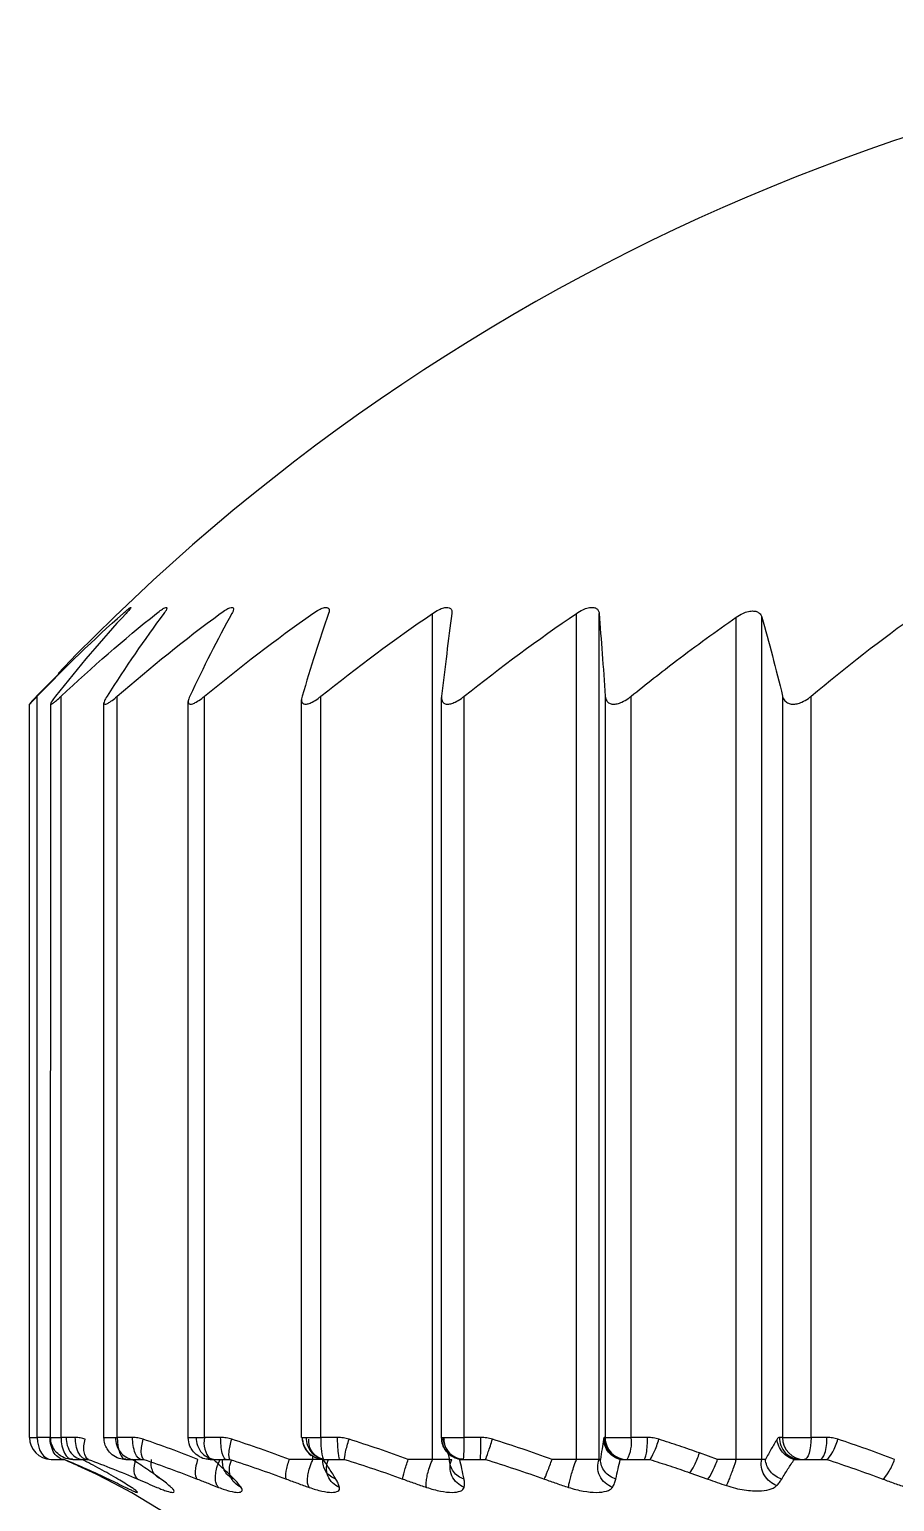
# Model space of a CAD drawing. Header units: inches. Extents: x 24920 to 61775, y 10942 to 38819.
# Drawn here: x 48663.48 to 48667.41, y 29690.45 to 29697.14 of the extents above; entities that cross this region are included whole.
import ezdxf

# ---------------------------------------------------------------- set-up
doc = ezdxf.new("R2010")
doc.units = ezdxf.units.IN
doc.header["$MEASUREMENT"] = 0
doc.layers.add('FF-FIXT', color=2, linetype='Continuous')

# ---------------------------------------------------------------- blocks, each defined once
blk = doc.blocks.new('ssgeg')
at = {"layer": 'FF-FIXT', "color": 8, "ltscale": 3}
for p, q in [((48895.3093, 29515.1446), (48895.3094, 29518.9901)), ((48895.9634, 29515.1446), (48895.9634, 29518.9901)), ((48896.0664, 29515.1446), (48896.0665, 29518.9901)), ((48896.6899, 29515.1446), (48896.69, 29518.9734)), ((48896.8058, 29515.1446), (48896.8058, 29518.9734)), ((48893.6093, 29518.7136), (48893.5099, 29518.6139)), ((48893.5132, 29515.2447), (48893.5133, 29518.6139)), ((48893.6215, 29515.2447), (48893.6216, 29518.6139)), ((48893.8766, 29515.2446), (48893.8767, 29518.6139)), ((48894.2731, 29515.2446), (48894.2732, 29518.6139)), ((48894.8025, 29515.2446), (48894.8026, 29518.6138)), ((48895.4534, 29515.2446), (48895.4535, 29518.6138)), ((48896.0943, 29518.6138), (48896.0943, 29515.2446)), ((48896.2119, 29515.2446), (48896.212, 29518.6138)), ((48896.9004, 29518.6138), (48896.9004, 29515.2446)), ((48897.0299, 29515.2446), (48897.03, 29518.6138)), ((48893.4777, 29515.2447), (48893.4778, 29518.578)), ((48893.5741, 29515.2447), (48893.5742, 29518.58)), ((48893.8163, 29515.2446), (48893.8163, 29518.5835)), ((48894.1989, 29515.2446), (48894.199, 29518.5896)), ((48894.714, 29515.2446), (48894.714, 29518.5977)), ((48895.3502, 29515.2446), (48895.3503, 29518.6076)), ((48893.4777, 29515.2447), (48893.5132, 29515.2447)), ((48893.5713, 29515.2447), (48893.5132, 29515.2447)), ((48893.5741, 29515.2447), (48893.6215, 29515.2447)), ((48893.6862, 29515.2447), (48893.6215, 29515.2447)), ((48893.8163, 29515.2446), (48893.8766, 29515.2446)), ((48893.9464, 29515.2446), (48893.8766, 29515.2446)), ((48894.1989, 29515.2446), (48894.2731, 29515.2446)), ((48894.3466, 29515.2446), (48894.2731, 29515.2446)), ((48894.714, 29515.2446), (48894.7181, 29515.2446)), ((48894.7181, 29515.2446), (48894.8025, 29515.2446)), ((48894.8781, 29515.2446), (48894.8025, 29515.2446)), ((48895.3502, 29515.2446), (48895.4534, 29515.2446)), ((48895.5295, 29515.2446), (48895.4534, 29515.2446)), ((48896.0886, 29515.2225), (48896.0938, 29515.2121)), ((48896.0943, 29515.2446), (48896.0901, 29515.2446)), ((48896.0943, 29515.2446), (48896.2119, 29515.2446)), ((48896.2868, 29515.2446), (48896.2119, 29515.2446)), ((48896.9004, 29515.2446), (48896.8856, 29515.2446)), ((48896.9004, 29515.2446), (48897.0299, 29515.2446)), ((48897.1021, 29515.2446), (48897.0299, 29515.2446)), ((48893.5777, 29515.1446), (48893.6359, 29515.1446)), ((48893.6741, 29515.1446), (48893.6669, 29515.1451)), ((48893.6741, 29515.1446), (48893.7388, 29515.1446)), ((48893.7388, 29515.1446), (48893.7451, 29515.1446)), ((48893.9163, 29515.1446), (48893.9861, 29515.1446)), ((48893.9861, 29515.1446), (48893.9973, 29515.1446)), ((48894.2989, 29515.1446), (48894.2893, 29515.1452)), ((48894.2989, 29515.1446), (48894.3724, 29515.1446)), ((48894.3724, 29515.1446), (48894.3884, 29515.1446)), ((48894.766, 29515.1446), (48894.6591, 29515.1446)), ((48894.766, 29515.1446), (48894.766, 29515.1596)), ((48894.8121, 29515.1446), (48894.8319, 29515.1446)), ((48894.8139, 29515.1446), (48894.8895, 29515.1446)), ((48894.8895, 29515.1446), (48894.9099, 29515.1446)), ((48895.3093, 29515.1446), (48895.1994, 29515.1446)), ((48895.3746, 29515.1917), (48895.3873, 29515.1446)), ((48895.3873, 29515.1446), (48895.3975, 29515.1446)), ((48895.4334, 29515.1446), (48895.4572, 29515.1446)), ((48895.4502, 29515.1446), (48895.5263, 29515.1446)), ((48895.5263, 29515.1446), (48895.5506, 29515.1446)), ((48895.9634, 29515.1446), (48895.8528, 29515.1446)), ((48896.0724, 29515.1446), (48896.0664, 29515.1446)), ((48896.1626, 29515.1446), (48896.19, 29515.1446)), ((48896.19, 29515.1446), (48896.269, 29515.1446)), ((48896.19, 29515.1446), (48896.1941, 29515.1446)), ((48896.1941, 29515.1446), (48896.269, 29515.1446)), ((48896.269, 29515.1446), (48896.2968, 29515.1446)), ((48896.6051, 29515.1446), (48896.5227, 29515.1746)), ((48896.6899, 29515.1446), (48896.6051, 29515.1446)), ((48896.8225, 29515.1446), (48896.8058, 29515.1446)), ((48896.9474, 29515.1517), (48896.9768, 29515.1445)), ((48896.9535, 29515.1446), (48896.9836, 29515.1446)), ((48896.9836, 29515.1446), (48897.0707, 29515.1446)), ((48896.9836, 29515.1446), (48896.9985, 29515.1446)), ((48896.9985, 29515.1446), (48897.0707, 29515.1446)), ((48897.0707, 29515.1446), (48897.1012, 29515.1446)), ((48896.4792, 29515.0845), (48896.5607, 29515.0554))]:
    blk.add_line(p, q, dxfattribs=at)
at = {"layer": 'FF-FIXT', "color": 8, "ltscale": 3, "flags": 128}
for points in [[(48893.5132, 29515.2447), (48893.5145, 29515.2251), (48893.5181, 29515.2064), (48893.5241, 29515.1891), (48893.5321, 29515.1739), (48893.5419, 29515.1615), (48893.553, 29515.1523), (48893.5651, 29515.1466), (48893.5777, 29515.1446)], [(48893.6215, 29515.2447), (48893.6225, 29515.2251), (48893.6255, 29515.2064), (48893.6304, 29515.1891), (48893.6369, 29515.1739), (48893.6449, 29515.1615), (48893.654, 29515.1523), (48893.6639, 29515.1466), (48893.6741, 29515.1446)], [(48893.8766, 29515.2446), (48893.8774, 29515.2251), (48893.8796, 29515.2064), (48893.8833, 29515.1891), (48893.8882, 29515.1739), (48893.8942, 29515.1615), (48893.9011, 29515.1523), (48893.9085, 29515.1466), (48893.9163, 29515.1446)], [(48897.0299, 29515.2446), (48897.0293, 29515.2251), (48897.0275, 29515.2063), (48897.0246, 29515.189), (48897.0207, 29515.1739), (48897.0159, 29515.1614), (48897.0105, 29515.1522), (48897.0046, 29515.1465), (48896.9985, 29515.1446)]]:
    blk.add_lwpolyline(points, dxfattribs=at)
at = {"layer": 'FF-FIXT', "color": 8, "ltscale": 3}
for centre, radius, start, end in [((48900.4663, 29512.1445), 9.5, 89.99878, 136.21829), ((48893.5777, 29515.2446), 0.1, 179.99024, 268.85997), ((48894.3893, 29515.2213), 0.1185, 168.64571, 220.31852), ((48894.8176, 29515.2442), 0.1008, 179.75411, 234.23388), ((48895.0298, 29515.22), 0.2286, 173.80759, 199.23848), ((48895.4504, 29515.2444), 0.0998, 179.87506, 269.87866), ((48894.6671, 29515.2197), 0.7867, 354.52241, 1.81377), ((48896.1942, 29515.2445), 0.0999, 179.95551, 269.95661), ((48896.0579, 29515.2204), 0.1559, 330.91952, 8.9345), ((48896.9994, 29515.2436), 0.0991, 179.45581, 269.4341), ((48892.4663, 29512.3807), 3, 315.58347, 65.76436)]:
    blk.add_arc(centre, radius, start, end, dxfattribs=at)
for points, knots in [([(48893.9032, 29518.9901), (48893.9103, 29518.9964), (48893.917, 29519.0022), (48893.9225, 29519.0068), (48893.9271, 29519.0106), (48893.931, 29519.0136), (48893.9338, 29519.0155), (48893.9366, 29519.0174), (48893.9383, 29519.0181), (48893.9386, 29519.0176), (48893.9389, 29519.0171), (48893.9381, 29519.0156), (48893.9365, 29519.0133), (48893.9348, 29519.011), (48893.9322, 29519.0078), (48893.929, 29519.004), (48893.9255, 29519), (48893.9212, 29518.9952), (48893.9165, 29518.9901)], [0, 0, 0, 0, 0.0000337382, 0.0000337382, 0.0000337382, 0.0000613606, 0.0000613606, 0.0000613606, 0.0000892256, 0.0000892256, 0.0000892256, 0.0001137012, 0.0001137012, 0.0001137012, 0.0001388699, 0.0001388699, 0.0001388699, 0.0001659953, 0.0001659953, 0.0001659953, 0.0001659953]), ([(48894.0553, 29518.9901), (48894.0632, 29518.9964), (48894.0709, 29519.0022), (48894.0777, 29519.0068), (48894.0833, 29519.0106), (48894.0883, 29519.0136), (48894.0923, 29519.0155), (48894.0963, 29519.0174), (48894.0994, 29519.0181), (48894.101, 29519.0176), (48894.1025, 29519.0171), (48894.103, 29519.0156), (48894.1025, 29519.0133), (48894.102, 29519.011), (48894.1005, 29519.0078), (48894.0983, 29519.004), (48894.0959, 29519), (48894.0927, 29518.9952), (48894.0889, 29518.9901)], [0, 0, 0, 0, 0.0000337382, 0.0000337382, 0.0000337382, 0.0000613606, 0.0000613606, 0.0000613606, 0.0000892256, 0.0000892256, 0.0000892256, 0.0001137012, 0.0001137012, 0.0001137012, 0.0001388699, 0.0001388699, 0.0001388699, 0.0001659953, 0.0001659953, 0.0001659953, 0.0001659953]), ([(48894.345, 29518.9901), (48894.3536, 29518.9964), (48894.3621, 29519.0022), (48894.3699, 29519.0068), (48894.3764, 29519.0106), (48894.3824, 29519.0136), (48894.3876, 29519.0155), (48894.3927, 29519.0174), (48894.3971, 29519.0181), (48894.4, 29519.0176), (48894.4027, 29519.0171), (48894.4043, 29519.0156), (48894.405, 29519.0133), (48894.4057, 29519.011), (48894.4054, 29519.0078), (48894.4042, 29519.004), (48894.403, 29519), (48894.4009, 29518.9952), (48894.398, 29518.9901)], [0, 0, 0, 0, 0.0000337382, 0.0000337382, 0.0000337382, 0.0000613606, 0.0000613606, 0.0000613606, 0.0000892256, 0.0000892256, 0.0000892256, 0.0001137012, 0.0001137012, 0.0001137012, 0.0001388699, 0.0001388699, 0.0001388699, 0.0001659953, 0.0001659953, 0.0001659953, 0.0001659953]), ([(48894.7661, 29518.9901), (48894.7751, 29518.9964), (48894.7843, 29519.0022), (48894.793, 29519.0068), (48894.8001, 29519.0106), (48894.8071, 29519.0136), (48894.8133, 29519.0155), (48894.8195, 29519.0174), (48894.825, 29519.0181), (48894.8292, 29519.0176), (48894.8329, 29519.0171), (48894.8358, 29519.0156), (48894.8376, 29519.0133), (48894.8394, 29519.011), (48894.8403, 29519.0078), (48894.8403, 29519.004), (48894.8402, 29518.9999), (48894.8392, 29518.9952), (48894.8374, 29518.9901)], [0, 0, 0, 0, 0.0000337382, 0.0000337382, 0.0000337382, 0.0000613606, 0.0000613606, 0.0000613606, 0.0000892256, 0.0000892256, 0.0000892256, 0.0001137012, 0.0001137012, 0.0001137012, 0.0001388699, 0.0001388699, 0.0001388699, 0.0001659953, 0.0001659953, 0.0001659953, 0.0001659953]), ([(48895.3094, 29518.9901), (48895.3187, 29518.9964), (48895.3283, 29519.0022), (48895.3377, 29519.0068), (48895.3455, 29519.0105), (48895.3532, 29519.0136), (48895.3602, 29519.0155), (48895.3673, 29519.0174), (48895.374, 29519.0181), (48895.3793, 29519.0175), (48895.3841, 29519.0171), (48895.388, 29519.0156), (48895.3909, 29519.0133), (48895.3939, 29519.011), (48895.3959, 29519.0077), (48895.397, 29519.004), (48895.3981, 29518.9999), (48895.3983, 29518.9952), (48895.3976, 29518.9901)], [0, 0, 0, 0, 0.0000337382, 0.0000337382, 0.0000337382, 0.0000613606, 0.0000613606, 0.0000613606, 0.0000892256, 0.0000892256, 0.0000892256, 0.0001137012, 0.0001137012, 0.0001137012, 0.0001388699, 0.0001388699, 0.0001388699, 0.0001659953, 0.0001659953, 0.0001659953, 0.0001659953]), ([(48895.9634, 29518.9901), (48895.9727, 29518.9964), (48895.9826, 29519.0022), (48895.9925, 29519.0068), (48896.0007, 29519.0105), (48896.009, 29519.0136), (48896.0168, 29519.0154), (48896.0246, 29519.0173), (48896.0322, 29519.0181), (48896.0386, 29519.0175), (48896.0443, 29519.017), (48896.0492, 29519.0156), (48896.0531, 29519.0133), (48896.0572, 29519.0109), (48896.0603, 29519.0077), (48896.0625, 29519.004), (48896.0648, 29518.9999), (48896.0661, 29518.9952), (48896.0665, 29518.9901)], [0, 0, 0, 0, 0.0000337382, 0.0000337382, 0.0000337382, 0.0000613606, 0.0000613606, 0.0000613606, 0.0000892256, 0.0000892256, 0.0000892256, 0.0001137012, 0.0001137012, 0.0001137012, 0.0001388699, 0.0001388699, 0.0001388699, 0.0001659953, 0.0001659953, 0.0001659953, 0.0001659953]), ([(48896.212, 29518.6138), (48896.2798, 29518.6689), (48896.3486, 29518.7229), (48896.4182, 29518.7757), (48896.5074, 29518.8435), (48896.5981, 29518.9094), (48896.69, 29518.9734)], [0, 0, 0, 0, 0.000264815, 0.000264815, 0.000264815, 0.0006044779, 0.0006044779, 0.0006044779, 0.0006044779]), ([(48896.69, 29518.9734), (48896.6992, 29518.9797), (48896.7091, 29518.9856), (48896.7193, 29518.9902), (48896.7277, 29518.994), (48896.7364, 29518.9971), (48896.7447, 29518.999), (48896.7532, 29519.0009), (48896.7615, 29519.0017), (48896.7688, 29519.0012), (48896.7753, 29519.0007), (48896.7811, 29518.9992), (48896.786, 29518.997), (48896.791, 29518.9946), (48896.7952, 29518.9914), (48896.7983, 29518.9877), (48896.8019, 29518.9835), (48896.8043, 29518.9786), (48896.8058, 29518.9734)], [0, 0, 0, 0, 0.0000338569, 0.0000338569, 0.0000338569, 0.0000614833, 0.0000614833, 0.0000614833, 0.0000893569, 0.0000893569, 0.0000893569, 0.0001137913, 0.0001137913, 0.0001137913, 0.0001388793, 0.0001388793, 0.0001388793, 0.0001667421, 0.0001667421, 0.0001667421, 0.0001667421]), ([(48893.5099, 29518.6139), (48893.5027, 29518.606), (48893.496, 29518.5987), (48893.4906, 29518.5926), (48893.4866, 29518.5882), (48893.4832, 29518.5844), (48893.4809, 29518.5818), (48893.479, 29518.5796), (48893.4779, 29518.5782), (48893.4778, 29518.5778), (48893.4777, 29518.5775), (48893.4785, 29518.5782), (48893.4803, 29518.5799), (48893.4819, 29518.5815), (48893.4844, 29518.584), (48893.4875, 29518.5871), (48893.492, 29518.5917), (48893.4977, 29518.5976), (48893.504, 29518.6042), (48893.507, 29518.6073), (48893.5101, 29518.6105), (48893.5133, 29518.6139)], [0, 0, 0, 0, 0.000037755, 0.000037755, 0.000037755, 0.0000657467, 0.0000657467, 0.0000657467, 0.0000895473, 0.0000895473, 0.0000895473, 0.0001134069, 0.0001134069, 0.0001134069, 0.0001365653, 0.0001365653, 0.0001365653, 0.0001706438, 0.0001706438, 0.0001706438, 0.000186607, 0.000186607, 0.000186607, 0.000186607]), ([(48893.5963, 29518.6139), (48893.5902, 29518.606), (48893.5847, 29518.5987), (48893.5808, 29518.5926), (48893.5778, 29518.5882), (48893.5757, 29518.5844), (48893.5748, 29518.5818), (48893.5739, 29518.5796), (48893.574, 29518.5782), (48893.575, 29518.5778), (48893.5761, 29518.5775), (48893.5781, 29518.5782), (48893.5809, 29518.5799), (48893.5837, 29518.5815), (48893.5872, 29518.584), (48893.5912, 29518.5871), (48893.597, 29518.5917), (48893.6038, 29518.5976), (48893.611, 29518.6042), (48893.6145, 29518.6073), (48893.618, 29518.6105), (48893.6216, 29518.6139)], [0, 0, 0, 0, 0.000037755, 0.000037755, 0.000037755, 0.0000657467, 0.0000657467, 0.0000657467, 0.0000895473, 0.0000895473, 0.0000895473, 0.0001134069, 0.0001134069, 0.0001134069, 0.0001365653, 0.0001365653, 0.0001365653, 0.0001706438, 0.0001706438, 0.0001706438, 0.000186607, 0.000186607, 0.000186607, 0.000186607]), ([(48893.8302, 29518.6139), (48893.8252, 29518.606), (48893.8211, 29518.5987), (48893.8187, 29518.5926), (48893.8169, 29518.5882), (48893.8161, 29518.5844), (48893.8164, 29518.5818), (48893.8167, 29518.5796), (48893.818, 29518.5782), (48893.8202, 29518.5778), (48893.8223, 29518.5775), (48893.8255, 29518.5782), (48893.8294, 29518.5799), (48893.8331, 29518.5815), (48893.8375, 29518.584), (48893.8423, 29518.5871), (48893.8493, 29518.5917), (48893.8572, 29518.5976), (48893.8652, 29518.6042), (48893.869, 29518.6073), (48893.8728, 29518.6105), (48893.8767, 29518.6139)], [0, 0, 0, 0, 0.000037755, 0.000037755, 0.000037755, 0.0000657467, 0.0000657467, 0.0000657467, 0.0000895473, 0.0000895473, 0.0000895473, 0.0001134069, 0.0001134069, 0.0001134069, 0.0001365653, 0.0001365653, 0.0001365653, 0.0001706438, 0.0001706438, 0.0001706438, 0.000186607, 0.000186607, 0.000186607, 0.000186607]), ([(48894.2063, 29518.6139), (48894.2026, 29518.606), (48894.2001, 29518.5986), (48894.1993, 29518.5926), (48894.1987, 29518.5882), (48894.1991, 29518.5844), (48894.2008, 29518.5818), (48894.2022, 29518.5795), (48894.2046, 29518.5782), (48894.2079, 29518.5778), (48894.2111, 29518.5775), (48894.2154, 29518.5782), (48894.2202, 29518.5799), (48894.2248, 29518.5815), (48894.2301, 29518.584), (48894.2356, 29518.5871), (48894.2437, 29518.5917), (48894.2524, 29518.5976), (48894.261, 29518.6042), (48894.265, 29518.6072), (48894.2691, 29518.6105), (48894.2732, 29518.6139)], [0, 0, 0, 0, 0.000037755, 0.000037755, 0.000037755, 0.0000657467, 0.0000657467, 0.0000657467, 0.0000895473, 0.0000895473, 0.0000895473, 0.0001134069, 0.0001134069, 0.0001134069, 0.0001365653, 0.0001365653, 0.0001365653, 0.0001706438, 0.0001706438, 0.0001706438, 0.000186607, 0.000186607, 0.000186607, 0.000186607]), ([(48894.7169, 29518.6138), (48894.7145, 29518.606), (48894.7135, 29518.5986), (48894.7143, 29518.5926), (48894.7149, 29518.5882), (48894.7166, 29518.5844), (48894.7196, 29518.5817), (48894.7221, 29518.5795), (48894.7256, 29518.5781), (48894.7298, 29518.5778), (48894.7341, 29518.5775), (48894.7394, 29518.5782), (48894.745, 29518.5799), (48894.7505, 29518.5815), (48894.7565, 29518.584), (48894.7626, 29518.5871), (48894.7715, 29518.5917), (48894.7809, 29518.5976), (48894.7899, 29518.6041), (48894.7942, 29518.6072), (48894.7984, 29518.6105), (48894.8026, 29518.6138)], [0, 0, 0, 0, 0.000037755, 0.000037755, 0.000037755, 0.0000657467, 0.0000657467, 0.0000657467, 0.0000895473, 0.0000895473, 0.0000895473, 0.0001134069, 0.0001134069, 0.0001134069, 0.0001365653, 0.0001365653, 0.0001365653, 0.0001706438, 0.0001706438, 0.0001706438, 0.000186607, 0.000186607, 0.000186607, 0.000186607]), ([(48895.3507, 29518.6138), (48895.3498, 29518.606), (48895.3503, 29518.5986), (48895.3527, 29518.5926), (48895.3545, 29518.5881), (48895.3575, 29518.5843), (48895.3616, 29518.5817), (48895.3652, 29518.5795), (48895.3697, 29518.5781), (48895.3749, 29518.5778), (48895.3801, 29518.5775), (48895.3862, 29518.5782), (48895.3926, 29518.5799), (48895.3988, 29518.5815), (48895.4054, 29518.584), (48895.412, 29518.5871), (48895.4216, 29518.5917), (48895.4313, 29518.5976), (48895.4406, 29518.6041), (48895.445, 29518.6072), (48895.4493, 29518.6105), (48895.4535, 29518.6138)], [0, 0, 0, 0, 0.000037755, 0.000037755, 0.000037755, 0.0000657467, 0.0000657467, 0.0000657467, 0.0000895473, 0.0000895473, 0.0000895473, 0.0001134069, 0.0001134069, 0.0001134069, 0.0001365653, 0.0001365653, 0.0001365653, 0.0001706438, 0.0001706438, 0.0001706438, 0.000186607, 0.000186607, 0.000186607, 0.000186607]), ([(48896.0943, 29518.6138), (48896.0949, 29518.606), (48896.0969, 29518.5986), (48896.1009, 29518.5926), (48896.1039, 29518.5881), (48896.108, 29518.5843), (48896.1132, 29518.5817), (48896.1177, 29518.5795), (48896.1232, 29518.5781), (48896.1292, 29518.5778), (48896.1353, 29518.5775), (48896.1421, 29518.5782), (48896.149, 29518.5798), (48896.1558, 29518.5815), (48896.1629, 29518.584), (48896.1698, 29518.5871), (48896.1798, 29518.5917), (48896.1899, 29518.5976), (48896.1991, 29518.6041), (48896.2035, 29518.6072), (48896.2078, 29518.6105), (48896.212, 29518.6138)], [0, 0, 0, 0, 0.000037755, 0.000037755, 0.000037755, 0.0000657467, 0.0000657467, 0.0000657467, 0.0000895473, 0.0000895473, 0.0000895473, 0.0001134069, 0.0001134069, 0.0001134069, 0.0001365653, 0.0001365653, 0.0001365653, 0.0001706438, 0.0001706438, 0.0001706438, 0.000186607, 0.000186607, 0.000186607, 0.000186607]), ([(48896.9004, 29518.6138), (48896.9024, 29518.6059), (48896.9058, 29518.5986), (48896.9112, 29518.5926), (48896.9152, 29518.5881), (48896.9204, 29518.5843), (48896.9267, 29518.5817), (48896.932, 29518.5795), (48896.9382, 29518.5781), (48896.9449, 29518.5778), (48896.9516, 29518.5774), (48896.959, 29518.5782), (48896.9664, 29518.5798), (48896.9736, 29518.5814), (48896.9809, 29518.584), (48896.988, 29518.5871), (48896.9983, 29518.5916), (48897.0084, 29518.5976), (48897.0175, 29518.6041), (48897.0218, 29518.6072), (48897.026, 29518.6104), (48897.03, 29518.6138)], [0, 0, 0, 0, 0.000037755, 0.000037755, 0.000037755, 0.0000657467, 0.0000657467, 0.0000657467, 0.0000895473, 0.0000895473, 0.0000895473, 0.0001134069, 0.0001134069, 0.0001134069, 0.0001365653, 0.0001365653, 0.0001365653, 0.0001706438, 0.0001706438, 0.0001706438, 0.000186607, 0.000186607, 0.000186607, 0.000186607]), ([(48893.6358, 29515.1446), (48893.6206, 29515.1446), (48893.6028, 29515.1544), (48893.5776, 29515.1935), (48893.5714, 29515.2211), (48893.5714, 29515.2447)], [0, 0, 0, 0, 0.5, 0.5, 1, 1, 1, 1]), ([(48893.6737, 29515.1462), (48893.6664, 29515.1461), (48893.6473, 29515.1458), (48893.6191, 29515.1591), (48893.5962, 29515.1798), (48893.582, 29515.2035), (48893.5751, 29515.2247), (48893.5744, 29515.239), (48893.5741, 29515.2447)], [0, 0, 0, 0, 0.138472, 0.365136, 0.576623, 0.725559, 0.891727, 1, 1, 1, 1]), ([(48893.644, 29515.2447), (48893.644, 29515.2211), (48893.6516, 29515.1935), (48893.682, 29515.1544), (48893.7035, 29515.1446), (48893.7219, 29515.1446)], [0, 0, 0, 0, 0.5, 0.5, 1, 1, 1, 1]), ([(48893.7388, 29515.1446), (48893.7264, 29515.1446), (48893.7119, 29515.1544), (48893.6913, 29515.1935), (48893.6862, 29515.2211), (48893.6862, 29515.2447)], [0, 0, 0, 0, 0.5, 0.5, 1, 1, 1, 1]), ([(48893.7307, 29515.2368), (48893.7234, 29515.239), (48893.7088, 29515.2436), (48893.6937, 29515.2443), (48893.6862, 29515.2447)], [0, 0, 0, 0, 0.498577, 1, 1, 1, 1]), ([(48893.7451, 29515.1446), (48893.7361, 29515.1497), (48893.7287, 29515.1616), (48893.7234, 29515.1959), (48893.7255, 29515.2174), (48893.7307, 29515.2368)], [0, 0, 0, 0, 0.5, 0.5, 1, 1, 1, 1]), ([(48893.9156, 29515.1462), (48893.9081, 29515.1461), (48893.8888, 29515.1459), (48893.8605, 29515.1596), (48893.8377, 29515.1805), (48893.8236, 29515.2046), (48893.8171, 29515.2256), (48893.8165, 29515.2395), (48893.8163, 29515.2446)], [0, 0, 0, 0, 0.142537, 0.369678, 0.582389, 0.73218, 0.901643, 1, 1, 1, 1]), ([(48893.8687, 29515.2446), (48893.8687, 29515.2211), (48893.8771, 29515.1935), (48893.9107, 29515.1544), (48893.9345, 29515.1446), (48893.9548, 29515.1446)], [0, 0, 0, 0, 0.5, 0.5, 1, 1, 1, 1]), ([(48893.9861, 29515.1446), (48893.9768, 29515.1446), (48893.9658, 29515.1544), (48893.9503, 29515.1935), (48893.9464, 29515.2211), (48893.9465, 29515.2446)], [0, 0, 0, 0, 0.5, 0.5, 1, 1, 1, 1]), ([(48893.9945, 29515.2368), (48893.9866, 29515.239), (48893.9709, 29515.2436), (48893.9546, 29515.2443), (48893.9464, 29515.2446)], [0, 0, 0, 0, 0.498577, 1, 1, 1, 1]), ([(48893.9973, 29515.1446), (48893.991, 29515.1497), (48893.9865, 29515.1616), (48893.9855, 29515.1959), (48893.9889, 29515.2174), (48893.9945, 29515.2368)], [0, 0, 0, 0, 0.5, 0.5, 1, 1, 1, 1]), ([(48894.2434, 29515.1446), (48894.202, 29515.1609), (48894.1196, 29515.1932), (48894.0361, 29515.2223), (48893.9945, 29515.2368)], [0, 0, 0, 0, 0.501587, 1, 1, 1, 1]), ([(48894.2978, 29515.1462), (48894.29, 29515.1462), (48894.2704, 29515.1462), (48894.2418, 29515.1604), (48894.2195, 29515.1818), (48894.2029, 29515.2101), (48894.2005, 29515.2313), (48894.1989, 29515.2446)], [0, 0, 0, 0, 0.149031, 0.377447, 0.592321, 0.743761, 1, 1, 1, 1]), ([(48894.2349, 29515.2446), (48894.2349, 29515.2211), (48894.2439, 29515.1935), (48894.2801, 29515.1544), (48894.3057, 29515.1446), (48894.3275, 29515.1446)], [0, 0, 0, 0, 0.5, 0.5, 1, 1, 1, 1]), ([(48894.3724, 29515.1446), (48894.3664, 29515.1446), (48894.3592, 29515.1544), (48894.3491, 29515.1935), (48894.3466, 29515.2211), (48894.3466, 29515.2446)], [0, 0, 0, 0, 0.5, 0.5, 1, 1, 1, 1]), ([(48894.3972, 29515.2368), (48894.3889, 29515.239), (48894.3723, 29515.2436), (48894.3552, 29515.2443), (48894.3466, 29515.2446)], [0, 0, 0, 0, 0.4985774, 1, 1, 1, 1]), ([(48894.3884, 29515.1446), (48894.3849, 29515.1497), (48894.3833, 29515.1616), (48894.3866, 29515.1959), (48894.3913, 29515.2174), (48894.3972, 29515.2368)], [0, 0, 0, 0, 0.5, 0.5, 1, 1, 1, 1]), ([(48894.6591, 29515.1446), (48894.6156, 29515.1608), (48894.5288, 29515.1932), (48894.441, 29515.2223), (48894.3972, 29515.2368)], [0, 0, 0, 0, 0.501585, 1, 1, 1, 1]), ([(48894.8149, 29515.1446), (48894.8088, 29515.145), (48894.7964, 29515.1456), (48894.7786, 29515.1517), (48894.7621, 29515.1612), (48894.7476, 29515.174), (48894.7355, 29515.1895), (48894.7264, 29515.207), (48894.7202, 29515.2256), (48894.7188, 29515.2383), (48894.7181, 29515.2446)], [0, 0, 0, 0, 0.127045, 0.25387, 0.380304, 0.506187, 0.631312, 0.755421, 0.878389, 1, 1, 1, 1]), ([(48894.7348, 29515.2446), (48894.7348, 29515.2211), (48894.7442, 29515.1934), (48894.7822, 29515.1544), (48894.809, 29515.1446), (48894.8319, 29515.1446)], [0, 0, 0, 0, 0.5, 0.5, 1, 1, 1, 1]), ([(48894.8121, 29515.1446), (48894.7943, 29515.1495), (48894.776, 29515.1607), (48894.7513, 29515.1945), (48894.7456, 29515.2165), (48894.7471, 29515.2368)], [0, 0, 0, 0, 0.5, 0.5, 1, 1, 1, 1]), ([(48894.8895, 29515.1446), (48894.8868, 29515.1446), (48894.8837, 29515.1544), (48894.8792, 29515.1934), (48894.8781, 29515.2211), (48894.8781, 29515.2446)], [0, 0, 0, 0, 0.5, 0.5, 1, 1, 1, 1]), ([(48894.9301, 29515.2368), (48894.9216, 29515.239), (48894.9045, 29515.2436), (48894.8869, 29515.2443), (48894.8781, 29515.2446)], [0, 0, 0, 0, 0.498577, 1, 1, 1, 1]), ([(48894.9099, 29515.1446), (48894.9092, 29515.1497), (48894.9107, 29515.1616), (48894.9182, 29515.1959), (48894.9241, 29515.2174), (48894.9301, 29515.2368)], [0, 0, 0, 0, 0.5, 0.5, 1, 1, 1, 1]), ([(48895.1994, 29515.1446), (48895.1547, 29515.1608), (48895.0654, 29515.1932), (48894.9751, 29515.2223), (48894.9301, 29515.2368)], [0, 0, 0, 0, 0.501587, 1, 1, 1, 1]), ([(48895.3894, 29515.1654), (48895.3812, 29515.173), (48895.3671, 29515.1861), (48895.3533, 29515.214), (48895.3514, 29515.2333), (48895.3502, 29515.2446)], [0, 0, 0, 0, 0.364853, 0.629129, 1, 1, 1, 1]), ([(48895.3576, 29515.2446), (48895.3576, 29515.221), (48895.3674, 29515.1934), (48895.4062, 29515.1544), (48895.4337, 29515.1446), (48895.4572, 29515.1446)], [0, 0, 0, 0, 0.5, 0.5, 1, 1, 1, 1]), ([(48895.3576, 29515.2446), (48895.3584, 29515.2443), (48895.3601, 29515.2435), (48895.3617, 29515.239), (48895.3624, 29515.2367)], [0, 0, 0, 0, 0.501141, 1, 1, 1, 1]), ([(48895.4334, 29515.1446), (48895.4149, 29515.1494), (48895.3956, 29515.1607), (48895.3687, 29515.1945), (48895.3619, 29515.2165), (48895.3624, 29515.2367)], [0, 0, 0, 0, 0.5, 0.5, 1, 1, 1, 1]), ([(48895.5263, 29515.1446), (48895.527, 29515.1446), (48895.5279, 29515.1544), (48895.5291, 29515.1934), (48895.5295, 29515.221), (48895.5295, 29515.2446)], [0, 0, 0, 0, 0.5, 0.5, 1, 1, 1, 1]), ([(48895.5818, 29515.2367), (48895.5732, 29515.239), (48895.5561, 29515.2435), (48895.5383, 29515.2443), (48895.5295, 29515.2446)], [0, 0, 0, 0, 0.498577, 1, 1, 1, 1]), ([(48895.5506, 29515.1446), (48895.5528, 29515.1497), (48895.5572, 29515.1616), (48895.5688, 29515.1958), (48895.5757, 29515.2174), (48895.5818, 29515.2367)], [0, 0, 0, 0, 0.5, 0.5, 1, 1, 1, 1]), ([(48895.8528, 29515.1446), (48895.8077, 29515.1608), (48895.7179, 29515.1932), (48895.6271, 29515.2222), (48895.5818, 29515.2367)], [0, 0, 0, 0, 0.501585, 1, 1, 1, 1]), ([(48896.0873, 29515.2367), (48896.0848, 29515.2222), (48896.0798, 29515.1932), (48896.0749, 29515.1608), (48896.0724, 29515.1446)], [0, 0, 0, 0, 0.498413, 1, 1, 1, 1]), ([(48896.0901, 29515.2446), (48896.0896, 29515.2442), (48896.0887, 29515.2435), (48896.0877, 29515.239), (48896.0873, 29515.2367)], [0, 0, 0, 0, 0.501141, 1, 1, 1, 1]), ([(48896.1626, 29515.1446), (48896.1439, 29515.1494), (48896.124, 29515.1607), (48896.0955, 29515.1945), (48896.0876, 29515.2165), (48896.0873, 29515.2367)], [0, 0, 0, 0, 0.5, 0.5, 1, 1, 1, 1]), ([(48896.1058, 29515.1858), (48896.1023, 29515.1916), (48896.0953, 29515.203), (48896.0895, 29515.2215), (48896.0887, 29515.2339), (48896.0883, 29515.2397)], [0, 0, 0, 0, 0.352028, 0.696606, 1, 1, 1, 1]), ([(48896.0901, 29515.2446), (48896.0901, 29515.221), (48896.0999, 29515.1934), (48896.1389, 29515.1544), (48896.1664, 29515.1446), (48896.19, 29515.1446)], [0, 0, 0, 0, 0.5, 0.5, 1, 1, 1, 1]), ([(48896.269, 29515.1446), (48896.2732, 29515.1446), (48896.2781, 29515.1544), (48896.285, 29515.1934), (48896.2868, 29515.221), (48896.2868, 29515.2446)], [0, 0, 0, 0, 0.5, 0.5, 1, 1, 1, 1]), ([(48896.3383, 29515.2367), (48896.3298, 29515.239), (48896.313, 29515.2435), (48896.2955, 29515.2442), (48896.2868, 29515.2446)], [0, 0, 0, 0, 0.4985765, 1, 1, 1, 1]), ([(48896.2968, 29515.1446), (48896.3018, 29515.1496), (48896.309, 29515.1616), (48896.3244, 29515.1958), (48896.3323, 29515.2174), (48896.3383, 29515.2367)], [0, 0, 0, 0, 0.5, 0.5, 1, 1, 1, 1]), ([(48896.5227, 29515.1746), (48896.492, 29515.1854), (48896.4308, 29515.2068), (48896.3691, 29515.2268), (48896.3383, 29515.2367)], [0, 0, 0, 0, 0.501107, 1, 1, 1, 1]), ([(48896.8754, 29515.2367), (48896.8665, 29515.2222), (48896.8488, 29515.1931), (48896.8313, 29515.1608), (48896.8225, 29515.1446)], [0, 0, 0, 0, 0.498412, 1, 1, 1, 1]), ([(48896.8856, 29515.2446), (48896.8838, 29515.2442), (48896.8804, 29515.2435), (48896.877, 29515.239), (48896.8754, 29515.2367)], [0, 0, 0, 0, 0.501141, 1, 1, 1, 1]), ([(48896.9535, 29515.1446), (48896.9348, 29515.1494), (48896.9148, 29515.1606), (48896.8853, 29515.1945), (48896.8766, 29515.2165), (48896.8754, 29515.2367)], [0, 0, 0, 0, 0.5, 0.5, 1, 1, 1, 1]), ([(48896.8856, 29515.2446), (48896.8856, 29515.221), (48896.8951, 29515.1934), (48896.9334, 29515.1543), (48896.9605, 29515.1446), (48896.9836, 29515.1446)], [0, 0, 0, 0, 0.5, 0.5, 1, 1, 1, 1]), ([(48897.0707, 29515.1446), (48897.0781, 29515.1446), (48897.0868, 29515.1543), (48897.0991, 29515.1934), (48897.1021, 29515.221), (48897.1021, 29515.2446)], [0, 0, 0, 0, 0.5, 0.5, 1, 1, 1, 1]), ([(48897.1012, 29515.1446), (48897.1089, 29515.1496), (48897.1187, 29515.1616), (48897.1375, 29515.1958), (48897.1461, 29515.2174), (48897.1518, 29515.2367)], [0, 0, 0, 0, 0.5, 0.5, 1, 1, 1, 1]), ([(48897.1518, 29515.2367), (48897.1437, 29515.239), (48897.1274, 29515.2435), (48897.1106, 29515.2442), (48897.1021, 29515.2446)], [0, 0, 0, 0, 0.498577, 1, 1, 1, 1]), ([(48897.4092, 29515.1446), (48897.3664, 29515.1608), (48897.2811, 29515.1931), (48897.1948, 29515.2222), (48897.1518, 29515.2367)], [0, 0, 0, 0, 0.501585, 1, 1, 1, 1]), ([(48893.8259, 29515.0555), (48893.7939, 29515.0712), (48893.73, 29515.1025), (48893.6654, 29515.1306), (48893.6332, 29515.1446)], [0, 0, 0, 0, 0.501894, 1, 1, 1, 1]), ([(48893.637, 29515.1446), (48893.6705, 29515.1306), (48893.7379, 29515.1025), (48893.8044, 29515.0712), (48893.8378, 29515.0555)], [0, 0, 0, 0, 0.498106, 1, 1, 1, 1]), ([(48893.8799, 29515.0555), (48893.8527, 29515.0712), (48893.7985, 29515.1025), (48893.7436, 29515.1306), (48893.7163, 29515.1446)], [0, 0, 0, 0, 0.501894, 1, 1, 1, 1]), ([(48893.7451, 29515.1446), (48893.7826, 29515.1306), (48893.8578, 29515.1025), (48893.9322, 29515.0712), (48893.9695, 29515.0555)], [0, 0, 0, 0, 0.498105, 1, 1, 1, 1]), ([(48894.0753, 29515.0555), (48894.0535, 29515.0712), (48894.0101, 29515.1025), (48893.9662, 29515.1306), (48893.9443, 29515.1446)], [0, 0, 0, 0, 0.501894, 1, 1, 1, 1]), ([(48893.9695, 29515.0555), (48893.9611, 29515.0616), (48893.9552, 29515.0744), (48893.9526, 29515.1077), (48893.9558, 29515.1273), (48893.9612, 29515.1446)], [0, 0, 0, 0, 0.5, 0.5, 1, 1, 1, 1]), ([(48893.9973, 29515.1446), (48894.038, 29515.1306), (48894.1195, 29515.1025), (48894.2001, 29515.0712), (48894.2406, 29515.0555)], [0, 0, 0, 0, 0.498106, 1, 1, 1, 1]), ([(48894.0753, 29515.0555), (48894.0605, 29515.0612), (48894.0468, 29515.073), (48894.031, 29515.1058), (48894.0292, 29515.1261), (48894.0327, 29515.1446)], [0, 0, 0, 0, 0.5, 0.5, 1, 1, 1, 1]), ([(48894.2406, 29515.0555), (48894.2348, 29515.0616), (48894.2317, 29515.0744), (48894.2331, 29515.1077), (48894.2375, 29515.1273), (48894.2434, 29515.1446)], [0, 0, 0, 0, 0.5, 0.5, 1, 1, 1, 1]), ([(48894.4077, 29515.0555), (48894.3919, 29515.0712), (48894.3602, 29515.1025), (48894.3281, 29515.1306), (48894.3122, 29515.1446)], [0, 0, 0, 0, 0.501894, 1, 1, 1, 1]), ([(48894.337, 29515.0179), (48894.3336, 29515.0223), (48894.3267, 29515.031), (48894.3225, 29515.0529), (48894.3232, 29515.0791), (48894.3286, 29515.1046), (48894.3362, 29515.1268), (48894.342, 29515.1387), (48894.3449, 29515.1446)], [0, 0, 0, 0, 0.187319, 0.374876, 0.562147, 0.749607, 0.875012, 1, 1, 1, 1]), ([(48894.4077, 29515.0555), (48894.3915, 29515.0612), (48894.376, 29515.073), (48894.357, 29515.1058), (48894.3538, 29515.1261), (48894.3564, 29515.1446)], [0, 0, 0, 0, 0.5, 0.5, 1, 1, 1, 1]), ([(48894.4396, 29515.0179), (48894.4188, 29515.0265), (48894.3987, 29515.0456), (48894.3823, 29515.0954), (48894.3868, 29515.1239), (48894.398, 29515.1446)], [0, 0, 0, 0, 0.5, 0.5, 1, 1, 1, 1]), ([(48894.3884, 29515.1446), (48894.4313, 29515.1306), (48894.5174, 29515.1025), (48894.6025, 29515.0712), (48894.6452, 29515.0555)], [0, 0, 0, 0, 0.498105, 1, 1, 1, 1]), ([(48894.6452, 29515.0555), (48894.6423, 29515.0616), (48894.642, 29515.0744), (48894.6474, 29515.1076), (48894.653, 29515.1273), (48894.6591, 29515.1446)], [0, 0, 0, 0, 0.5, 0.5, 1, 1, 1, 1]), ([(48894.7483, 29515.0179), (48894.7461, 29515.0223), (48894.7418, 29515.031), (48894.7406, 29515.0529), (48894.7436, 29515.0791), (48894.75, 29515.1046), (48894.7578, 29515.1268), (48894.7633, 29515.1387), (48894.766, 29515.1446)], [0, 0, 0, 0, 0.187319, 0.374876, 0.562147, 0.749607, 0.875012, 1, 1, 1, 1]), ([(48894.8112, 29515.1446), (48894.804, 29515.1446), (48894.7908, 29515.1446), (48894.7737, 29515.1446), (48894.766, 29515.1446)], [0, 0, 0, 0, 0.54618, 1, 1, 1, 1]), ([(48894.8702, 29515.0555), (48894.8528, 29515.0612), (48894.8359, 29515.073), (48894.8141, 29515.1058), (48894.8096, 29515.1261), (48894.8112, 29515.1446)], [0, 0, 0, 0, 0.5, 0.5, 1, 1, 1, 1]), ([(48894.8702, 29515.0555), (48894.8606, 29515.0712), (48894.8413, 29515.1025), (48894.8218, 29515.1306), (48894.8121, 29515.1446)], [0, 0, 0, 0, 0.501894, 1, 1, 1, 1]), ([(48894.8864, 29515.0179), (48894.8646, 29515.0265), (48894.843, 29515.0456), (48894.8237, 29515.0954), (48894.8269, 29515.1239), (48894.8373, 29515.1446)], [0, 0, 0, 0, 0.5, 0.5, 1, 1, 1, 1]), ([(48894.9099, 29515.1446), (48894.9541, 29515.1306), (48895.043, 29515.1025), (48895.1307, 29515.0712), (48895.1748, 29515.0555)], [0, 0, 0, 0, 0.498106, 1, 1, 1, 1]), ([(48895.1748, 29515.0555), (48895.1748, 29515.0615), (48895.1773, 29515.0744), (48895.1866, 29515.1076), (48895.1931, 29515.1273), (48895.1994, 29515.1446)], [0, 0, 0, 0, 0.5, 0.5, 1, 1, 1, 1]), ([(48895.2823, 29515.0179), (48895.2814, 29515.0222), (48895.2797, 29515.031), (48895.2817, 29515.0529), (48895.2868, 29515.0791), (48895.2941, 29515.1046), (48895.3019, 29515.1268), (48895.3069, 29515.1387), (48895.3094, 29515.1446)], [0, 0, 0, 0, 0.187319, 0.374876, 0.562147, 0.749607, 0.875012, 1, 1, 1, 1]), ([(48895.3873, 29515.1446), (48895.3862, 29515.1446), (48895.3814, 29515.1446), (48895.3626, 29515.1446), (48895.3364, 29515.1446), (48895.3173, 29515.1446), (48895.3093, 29515.1446)], [0, 0, 0, 0, 0.0981169, 0.4296993, 0.7612628, 1, 1, 1, 1]), ([(48895.4529, 29515.0179), (48895.4306, 29515.0265), (48895.408, 29515.0456), (48895.3862, 29515.0954), (48895.388, 29515.1239), (48895.3975, 29515.1446)], [0, 0, 0, 0, 0.5, 0.5, 1, 1, 1, 1]), ([(48895.4527, 29515.0555), (48895.4346, 29515.0611), (48895.4166, 29515.073), (48895.3924, 29515.1058), (48895.3867, 29515.1261), (48895.3873, 29515.1446)], [0, 0, 0, 0, 0.5, 0.5, 1, 1, 1, 1]), ([(48895.4503, 29515.1458), (48895.4407, 29515.1463), (48895.4193, 29515.1473), (48895.3977, 29515.1564), (48895.3895, 29515.1652), (48895.3894, 29515.1654)], [0, 0, 0, 0, 0.445697, 0.990458, 1, 1, 1, 1]), ([(48895.4527, 29515.0555), (48895.4495, 29515.0712), (48895.4431, 29515.1025), (48895.4366, 29515.1306), (48895.4334, 29515.1446)], [0, 0, 0, 0, 0.501894, 1, 1, 1, 1]), ([(48895.5506, 29515.1446), (48895.5952, 29515.1306), (48895.6849, 29515.1025), (48895.7734, 29515.0712), (48895.8179, 29515.0554)], [0, 0, 0, 0, 0.498105, 1, 1, 1, 1]), ([(48895.8179, 29515.0555), (48895.8207, 29515.0615), (48895.826, 29515.0744), (48895.839, 29515.1076), (48895.8464, 29515.1273), (48895.8528, 29515.1446)], [0, 0, 0, 0, 0.5, 0.5, 1, 1, 1, 1]), ([(48895.9275, 29515.0179), (48895.9279, 29515.0222), (48895.9289, 29515.031), (48895.9339, 29515.0529), (48895.9411, 29515.079), (48895.9491, 29515.1045), (48895.9567, 29515.1268), (48895.9611, 29515.1387), (48895.9633, 29515.1446)], [0, 0, 0, 0, 0.187319, 0.374876, 0.562147, 0.749607, 0.875012, 1, 1, 1, 1]), ([(48896.0664, 29515.1446), (48896.0659, 29515.1445), (48896.0639, 29515.1446), (48896.0605, 29515.1446), (48896.0567, 29515.1446), (48896.051, 29515.1446), (48896.0439, 29515.1446), (48896.0369, 29515.1446), (48896.0282, 29515.1446), (48896.0186, 29515.1446), (48896.0091, 29515.1446), (48895.9984, 29515.1446), (48895.9874, 29515.1446), (48895.9795, 29515.1446), (48895.9714, 29515.1445), (48895.9633, 29515.1446)], [0, 0, 0, 0, 0.0000293073, 0.0000293073, 0.0000293073, 0.0000629551, 0.0000629551, 0.0000629551, 0.0000966479, 0.0000966479, 0.0000966479, 0.0001303408, 0.0001303408, 0.0001303408, 0.0001544286, 0.0001544286, 0.0001544286, 0.0001544286]), ([(48896.1269, 29515.0179), (48896.1046, 29515.0265), (48896.0815, 29515.0455), (48896.0577, 29515.0954), (48896.0581, 29515.1238), (48896.0664, 29515.1446)], [0, 0, 0, 0, 0.5, 0.5, 1, 1, 1, 1]), ([(48896.1428, 29515.0554), (48896.1243, 29515.0611), (48896.1057, 29515.073), (48896.0797, 29515.1057), (48896.0728, 29515.1261), (48896.0724, 29515.1446)], [0, 0, 0, 0, 0.5, 0.5, 1, 1, 1, 1]), ([(48896.1144, 29515.1784), (48896.1193, 29515.1735), (48896.129, 29515.1637), (48896.1467, 29515.1534), (48896.1651, 29515.1466), (48896.1778, 29515.1452), (48896.1839, 29515.1445)], [0, 0, 0, 0, 0.263, 0.520445, 0.767363, 1, 1, 1, 1]), ([(48896.1428, 29515.0554), (48896.1461, 29515.0711), (48896.1527, 29515.1024), (48896.1593, 29515.1306), (48896.1626, 29515.1446)], [0, 0, 0, 0, 0.501894, 1, 1, 1, 1]), ([(48896.2968, 29515.1446), (48896.3272, 29515.135), (48896.3883, 29515.1157), (48896.4488, 29515.0949), (48896.4792, 29515.0845)], [0, 0, 0, 0, 0.498753, 1, 1, 1, 1]), ([(48896.4792, 29515.0845), (48896.4844, 29515.09), (48896.4919, 29515.102), (48896.508, 29515.1353), (48896.5163, 29515.1559), (48896.5227, 29515.1746)], [0, 0, 0, 0, 0.5, 0.5, 1, 1, 1, 1]), ([(48896.5607, 29515.0554), (48896.5663, 29515.0614), (48896.5742, 29515.0741), (48896.5906, 29515.1073), (48896.5987, 29515.127), (48896.6051, 29515.1446)], [0, 0, 0, 0, 0.5, 0.5, 1, 1, 1, 1]), ([(48896.6456, 29515.0258), (48896.6476, 29515.0298), (48896.6515, 29515.0378), (48896.6597, 29515.0579), (48896.6688, 29515.0821), (48896.6772, 29515.106), (48896.6844, 29515.1272), (48896.6881, 29515.1388), (48896.6899, 29515.1446)], [0, 0, 0, 0, 0.187343, 0.374881, 0.562185, 0.749644, 0.874993, 1, 1, 1, 1]), ([(48896.8058, 29515.1446), (48896.8037, 29515.1445), (48896.7999, 29515.1446), (48896.7947, 29515.1446), (48896.7892, 29515.1446), (48896.7819, 29515.1446), (48896.7735, 29515.1446), (48896.7651, 29515.1446), (48896.7553, 29515.1446), (48896.7449, 29515.1446), (48896.7345, 29515.1446), (48896.7232, 29515.1446), (48896.7121, 29515.1446), (48896.7047, 29515.1446), (48896.6972, 29515.1445), (48896.6899, 29515.1446)], [0, 0, 0, 0, 0.0000317514, 0.0000317514, 0.0000317514, 0.0000653651, 0.0000653651, 0.0000653651, 0.0000989937, 0.0000989937, 0.0000989937, 0.0001326223, 0.0001326223, 0.0001326223, 0.0001546832, 0.0001546832, 0.0001546832, 0.0001546832]), ([(48896.8734, 29515.0258), (48896.8521, 29515.0338), (48896.8298, 29515.0512), (48896.8036, 29515.0971), (48896.8008, 29515.1239), (48896.8058, 29515.1446)], [0, 0, 0, 0, 0.5, 0.5, 1, 1, 1, 1]), ([(48896.8963, 29515.0554), (48896.8778, 29515.0611), (48896.8589, 29515.073), (48896.8316, 29515.1057), (48896.8239, 29515.1261), (48896.8225, 29515.1446)], [0, 0, 0, 0, 0.5, 0.5, 1, 1, 1, 1]), ([(48896.8963, 29515.0554), (48896.9058, 29515.0711), (48896.9247, 29515.1024), (48896.9439, 29515.1305), (48896.9535, 29515.1446)], [0, 0, 0, 0, 0.5, 1, 1, 1, 1]), ([(48897.1012, 29515.1446), (48897.144, 29515.1305), (48897.2296, 29515.1024), (48897.3142, 29515.0711), (48897.3565, 29515.0554)], [0, 0, 0, 0, 0.5, 1, 1, 1, 1]), ([(48897.3565, 29515.0554), (48897.3648, 29515.0615), (48897.3752, 29515.0744), (48897.3945, 29515.1076), (48897.4031, 29515.1273), (48897.4092, 29515.1446)], [0, 0, 0, 0, 0.5, 0.5, 1, 1, 1, 1]), ([(48893.8378, 29515.0555), (48893.8512, 29515.049), (48893.8782, 29515.036), (48893.9027, 29515.024), (48893.915, 29515.0179)], [0, 0, 0, 0, 0.497576, 1, 1, 1, 1]), ([(48893.9408, 29515.0179), (48893.9314, 29515.024), (48893.9126, 29515.036), (48893.8908, 29515.049), (48893.8799, 29515.0555)], [0, 0, 0, 0, 0.502424, 1, 1, 1, 1]), ([(48893.915, 29515.0179), (48893.922, 29515.0145), (48893.9362, 29515.0075), (48893.9565, 29514.9982), (48893.9705, 29514.9934), (48893.9681, 29514.9982), (48893.9564, 29515.0075), (48893.946, 29515.0145), (48893.9408, 29515.0179)], [0, 0, 0, 0, 0.123612, 0.250338, 0.499999, 0.74966, 0.876361, 1, 1, 1, 1]), ([(48893.9695, 29515.0555), (48893.9846, 29515.049), (48894.0148, 29515.036), (48894.0431, 29515.024), (48894.0572, 29515.0179)], [0, 0, 0, 0, 0.4975763, 1, 1, 1, 1]), ([(48894.0572, 29515.0179), (48894.0655, 29515.0145), (48894.0823, 29515.0075), (48894.1087, 29514.9982), (48894.1313, 29514.9933), (48894.1378, 29514.9982), (48894.1331, 29515.0075), (48894.1258, 29515.0145), (48894.1222, 29515.0179)], [0, 0, 0, 0, 0.123613, 0.250339, 0.5, 0.749661, 0.876362, 1, 1, 1, 1]), ([(48894.1222, 29515.0179), (48894.1151, 29515.024), (48894.1012, 29515.036), (48894.0839, 29515.049), (48894.0753, 29515.0555)], [0, 0, 0, 0, 0.502424, 1, 1, 1, 1]), ([(48894.2406, 29515.0555), (48894.257, 29515.049), (48894.2899, 29515.036), (48894.3213, 29515.024), (48894.337, 29515.0179)], [0, 0, 0, 0, 0.497576, 1, 1, 1, 1]), ([(48894.337, 29515.0179), (48894.3464, 29515.0145), (48894.3653, 29515.0075), (48894.3972, 29514.9982), (48894.428, 29514.9933), (48894.4433, 29514.9982), (48894.4456, 29515.0075), (48894.4416, 29515.0144), (48894.4396, 29515.0179)], [0, 0, 0, 0, 0.123613, 0.250339, 0.5, 0.749661, 0.876362, 1, 1, 1, 1]), ([(48894.4396, 29515.0179), (48894.4352, 29515.024), (48894.4263, 29515.036), (48894.4139, 29515.049), (48894.4077, 29515.0555)], [0, 0, 0, 0, 0.502424, 1, 1, 1, 1]), ([(48894.6452, 29515.0555), (48894.6626, 29515.049), (48894.6974, 29515.036), (48894.7313, 29515.0239), (48894.7483, 29515.0179)], [0, 0, 0, 0, 0.497576, 1, 1, 1, 1]), ([(48894.7483, 29515.0179), (48894.7585, 29515.0144), (48894.7792, 29515.0075), (48894.816, 29514.9982), (48894.8542, 29514.9933), (48894.8781, 29514.9982), (48894.8873, 29515.0075), (48894.8867, 29515.0144), (48894.8864, 29515.0179)], [0, 0, 0, 0, 0.123613, 0.250339, 0.5, 0.749661, 0.876362, 1, 1, 1, 1]), ([(48894.8864, 29515.0179), (48894.8846, 29515.0239), (48894.8811, 29515.036), (48894.8738, 29515.049), (48894.8702, 29515.0555)], [0, 0, 0, 0, 0.502424, 1, 1, 1, 1]), ([(48895.1748, 29515.0555), (48895.1927, 29515.049), (48895.2288, 29515.036), (48895.2644, 29515.0239), (48895.2823, 29515.0179)], [0, 0, 0, 0, 0.49757, 1, 1, 1, 1]), ([(48895.2823, 29515.0179), (48895.2932, 29515.0144), (48895.3152, 29515.0075), (48895.3561, 29514.9982), (48895.4008, 29514.9933), (48895.4327, 29514.9982), (48895.4487, 29515.0075), (48895.4515, 29515.0144), (48895.4529, 29515.0179)], [0, 0, 0, 0, 0.123613, 0.250339, 0.5, 0.749661, 0.876362, 1, 1, 1, 1]), ([(48895.4529, 29515.0179), (48895.4538, 29515.0239), (48895.4557, 29515.036), (48895.4537, 29515.049), (48895.4527, 29515.0555)], [0, 0, 0, 0, 0.502424, 1, 1, 1, 1]), ([(48895.8179, 29515.0554), (48895.836, 29515.049), (48895.8725, 29515.036), (48895.9091, 29515.0239), (48895.9275, 29515.0179)], [0, 0, 0, 0, 0.4975763, 1, 1, 1, 1]), ([(48895.9275, 29515.0179), (48895.9388, 29515.0144), (48895.9617, 29515.0075), (48896.0057, 29514.9982), (48896.0561, 29514.9933), (48896.0953, 29514.9982), (48896.1177, 29515.0075), (48896.1239, 29515.0144), (48896.1269, 29515.0179)], [0, 0, 0, 0, 0.1236133, 0.2503386, 0.4999997, 0.7496607, 0.8763616, 1, 1, 1, 1]), ([(48896.1269, 29515.0179), (48896.1305, 29515.0239), (48896.1377, 29515.036), (48896.1411, 29515.049), (48896.1428, 29515.0554)], [0, 0, 0, 0, 0.502424, 1, 1, 1, 1]), ([(48896.5607, 29515.0554), (48896.5747, 29515.0504), (48896.6028, 29515.0402), (48896.6314, 29515.0306), (48896.6456, 29515.0258)], [0, 0, 0, 0, 0.499998, 1, 1, 1, 1]), ([(48896.6456, 29515.0258), (48896.6591, 29515.0217), (48896.6861, 29515.0135), (48896.7264, 29515.0058), (48896.7719, 29515.001), (48896.8192, 29515.0023), (48896.8509, 29515.0108), (48896.8668, 29515.0198), (48896.8712, 29515.0238), (48896.8734, 29515.0258)], [0, 0, 0, 0, 0.141409, 0.282863, 0.424332, 0.645533, 0.866619, 0.933271, 1, 1, 1, 1]), ([(48896.8734, 29515.0258), (48896.8778, 29515.0306), (48896.8866, 29515.0402), (48896.893, 29515.0504), (48896.8963, 29515.0554)], [0, 0, 0, 0, 0.500002, 1, 1, 1, 1]), ([(48897.3565, 29515.0554), (48897.374, 29515.0489), (48897.4091, 29515.0359), (48897.4453, 29515.0239), (48897.4634, 29515.0178)], [0, 0, 0, 0, 0.4999966, 1, 1, 1, 1])]:
    blk.add_open_spline(points, degree=3, knots=knots, dxfattribs=at)
for points in [[(48893.5133, 29518.6139), (48893.6396, 29518.7458), (48893.7695, 29518.8712), (48893.9032, 29518.9901)], [(48893.9165, 29518.9901), (48893.8068, 29518.8712), (48893.7, 29518.7458), (48893.5963, 29518.6139)], [(48893.6216, 29518.6139), (48893.7621, 29518.7458), (48893.9066, 29518.8712), (48894.0553, 29518.9901)], [(48894.0889, 29518.9901), (48894.0002, 29518.8712), (48893.9139, 29518.7458), (48893.8302, 29518.6139)], [(48893.8767, 29518.6139), (48894.0284, 29518.7458), (48894.1845, 29518.8712), (48894.345, 29518.9901)], [(48894.398, 29518.9901), (48894.3323, 29518.8712), (48894.2684, 29518.7458), (48894.2063, 29518.6139)], [(48894.2732, 29518.6139), (48894.4328, 29518.7458), (48894.5971, 29518.8712), (48894.7661, 29518.9901)], [(48894.8374, 29518.9901), (48894.7961, 29518.8712), (48894.7559, 29518.7458), (48894.7169, 29518.6138)], [(48894.8026, 29518.6138), (48894.9668, 29518.7458), (48895.1357, 29518.8712), (48895.3094, 29518.9901)], [(48895.3976, 29518.9901), (48895.3815, 29518.8712), (48895.3659, 29518.7458), (48895.3507, 29518.6138)], [(48895.4535, 29518.6138), (48895.6187, 29518.7458), (48895.7886, 29518.8712), (48895.9634, 29518.9901)], [(48896.0665, 29518.9901), (48896.076, 29518.8712), (48896.0853, 29518.7457), (48896.0943, 29518.6138)], [(48896.8058, 29518.9734), (48896.8382, 29518.8594), (48896.8698, 29518.7396), (48896.9004, 29518.6138)], [(48897.03, 29518.6138), (48897.1869, 29518.7457), (48897.3483, 29518.8711), (48897.5143, 29518.99)]]:
    blk.add_open_spline(points, degree=3, dxfattribs=at)

msp = doc.modelspace()

# ---------------------------------------------------------------- block references
msp.add_blockref('ssgeg', (-230, 175.5))

doc.saveas('drawing.dxf')
